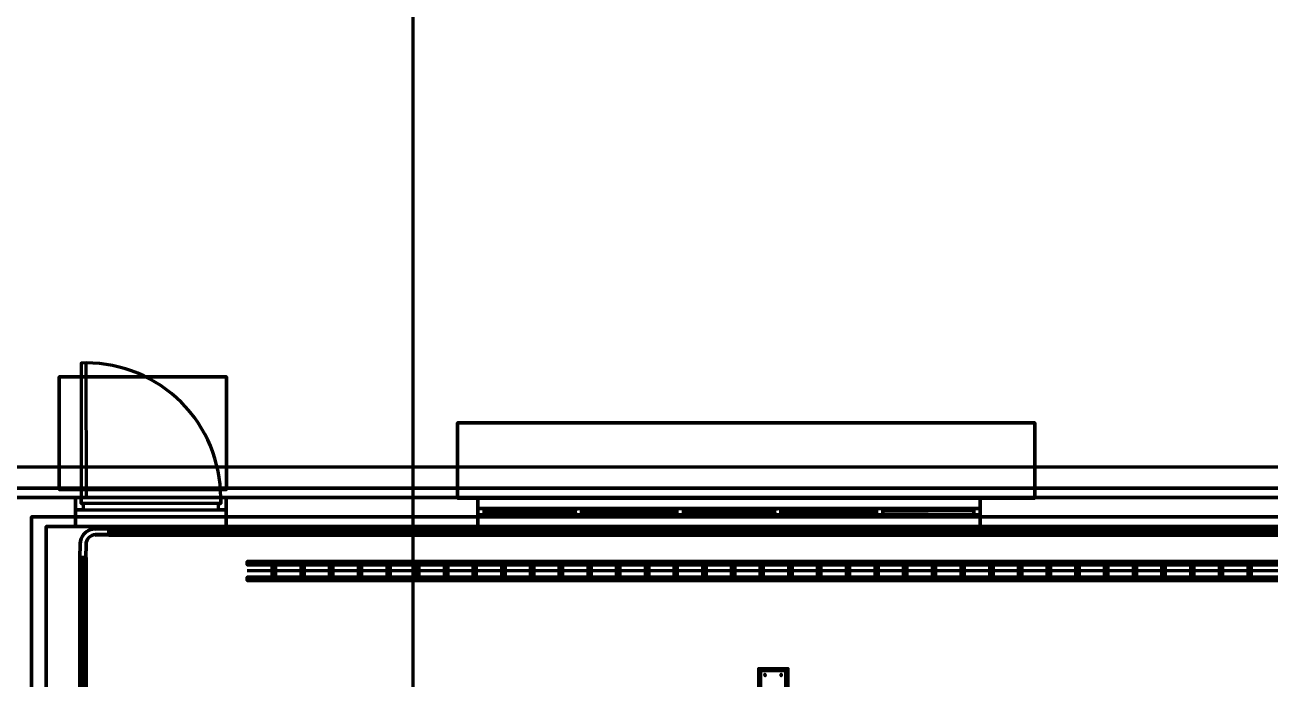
# Model space of a CAD drawing. Extents: x 0 to 1153, y 0 to 816.
# Drawn here: x 232.6 to 296.7, y 623.7 to 657.4 of the extents above; entities that cross this region are included whole.
import ezdxf

# ---------------------------------------------------------------- set-up
doc = ezdxf.new("R2010")
doc.units = 0
doc.header["$MEASUREMENT"] = 0
for name, color, linetype in [('Arch', 7, 'Continuous'), ('Hatch', 7, 'Continuous'), ('HVAC', 7, 'Continuous')]:
    doc.layers.add(name, color=color, linetype=linetype)

msp = doc.modelspace()

# ---------------------------------------------------------------- linework, layer by layer
at = {"layer": 'Arch', "color": 11, "linetype": 'Continuous', "lineweight": 211}
for p, q in [((252.582, 361.77), (252.582, 717.391)), ((917.988, 634.651), (110.871, 634.651))]:
    msp.add_line(p, q, dxfattribs=at)
msp.add_lwpolyline([(242.665, 633.1), (242.665, 632.777), (242.665, 633.1), (235.469, 633.095), (235.469, 632.777), (235.585, 632.777), (235.585, 632.449), (242.549, 632.449), (242.549, 632.777), (242.665, 632.777), (235.469, 632.777), (235.469, 633.095), (235.744, 633.095), (235.738, 640.027), (235.469, 640.016), (235.469, 633.095), (235.183, 633.095), (235.183, 631.603), (242.951, 631.603), (235.183, 631.603), (235.183, 633.095), (242.951, 633.095), (235.183, 633.095), (242.951, 633.095), (242.951, 632.449), (242.951, 633.095), (242.665, 633.095, 0.414216), (235.738, 640.027)], format="xyb", dxfattribs=at)
for points in [[(234.347, 639.318), (242.972, 639.318), (242.972, 633.497), (234.347, 633.497), (242.972, 633.497), (242.972, 639.318), (234.347, 639.318), (234.347, 633.497)], [(254.857, 636.937), (284.607, 636.937), (284.607, 633.053), (254.857, 633.053), (284.607, 633.053), (284.607, 636.937), (254.857, 636.937), (254.857, 633.053)], [(233.669, 633.095), (461.116, 633.095), (233.669, 633.095), (232.177, 633.095)], [(235.183, 633.095), (235.183, 632.449), (235.183, 632.449)], [(281.781, 631.603), (281.781, 633.095), (255.916, 633.095), (281.781, 633.095), (281.781, 631.603), (255.916, 631.603)], [(242.549, 632.449), (242.549, 632.777), (235.585, 632.777), (235.585, 632.777), (235.585, 632.449), (235.183, 632.449), (242.951, 632.449)], [(281.781, 632.206), (255.916, 632.206), (281.781, 632.206), (281.781, 632.523), (255.916, 632.523), (255.916, 632.206), (255.916, 632.523), (281.781, 632.523)], [(281.464, 632.206), (281.464, 632.523), (256.233, 632.523), (256.233, 632.206)], [(260.921, 632.439), (256.233, 632.439), (260.921, 632.439), (256.233, 632.439), (260.921, 632.439), (256.233, 632.439), (260.921, 632.439), (256.233, 632.439), (260.921, 632.439), (256.233, 632.439), (260.921, 632.439), (256.233, 632.439), (260.921, 632.439), (256.233, 632.439), (260.921, 632.439), (256.233, 632.439), (260.921, 632.439), (256.233, 632.439), (260.921, 632.439), (256.233, 632.439), (260.921, 632.439), (256.233, 632.439), (260.921, 632.439), (256.233, 632.439), (260.921, 632.439), (256.233, 632.439), (260.921, 632.439), (256.233, 632.439)], [(261.504, 632.407), (265.917, 632.407), (261.504, 632.407), (261.504, 632.492), (265.917, 632.492), (265.917, 632.407), (265.917, 632.492), (261.504, 632.492)], [(266.499, 632.523), (266.499, 632.206), (266.499, 632.206), (266.181, 632.206), (266.181, 632.206), (266.181, 632.523), (266.499, 632.523), (266.499, 632.523), (266.499, 632.206), (266.181, 632.206), (266.181, 632.523)], [(271.187, 632.439), (266.499, 632.439), (271.187, 632.439), (266.499, 632.439), (271.187, 632.439), (266.499, 632.439), (271.187, 632.439), (266.499, 632.439), (271.187, 632.439), (266.499, 632.439), (271.187, 632.439), (266.499, 632.439), (271.187, 632.439), (266.499, 632.439), (271.187, 632.439), (266.499, 632.439), (271.187, 632.439), (266.499, 632.439), (271.187, 632.439), (266.499, 632.439), (271.187, 632.439), (266.499, 632.439), (271.187, 632.439), (266.499, 632.439), (271.187, 632.439), (266.499, 632.439), (271.187, 632.439), (266.499, 632.439)], [(276.193, 632.492), (271.769, 632.492), (276.193, 632.492), (276.193, 632.407), (271.769, 632.407), (271.769, 632.492), (271.769, 632.407), (276.193, 632.407)], [(276.775, 632.523), (276.775, 632.206), (276.775, 632.206), (276.447, 632.206), (276.447, 632.206), (276.447, 632.523), (276.775, 632.523), (276.775, 632.523), (276.775, 632.206), (276.447, 632.206), (276.447, 632.523)], [(281.464, 632.439), (276.775, 632.439), (281.464, 632.439), (276.775, 632.439), (281.464, 632.439), (276.775, 632.439), (281.464, 632.439), (276.775, 632.439), (281.464, 632.439), (276.775, 632.439), (281.464, 632.439), (276.775, 632.439), (281.464, 632.439), (276.775, 632.439), (281.464, 632.439), (276.775, 632.439), (281.464, 632.439), (276.775, 632.439), (281.464, 632.439), (276.775, 632.439), (281.464, 632.439), (276.775, 632.439), (281.464, 632.439), (276.775, 632.439), (281.464, 632.439), (276.775, 632.439), (281.464, 632.439), (276.775, 632.439)], [(261.408, 632.333), (266.023, 632.333), (266.023, 632.333), (266.023, 632.407), (266.023, 632.407), (261.408, 632.407), (261.408, 632.333), (261.408, 632.333), (261.408, 632.407), (266.023, 632.407), (266.023, 632.333), (261.408, 632.333), (266.023, 632.333), (261.408, 632.333), (261.408, 632.407), (266.023, 632.407), (266.023, 632.333), (266.023, 632.407), (261.408, 632.407)], [(261.504, 632.238), (265.917, 632.238), (261.504, 632.238), (261.504, 632.333), (265.917, 632.333), (265.917, 632.238), (265.917, 632.333), (261.504, 632.333)], [(271.674, 632.333), (276.288, 632.333), (276.288, 632.333), (276.288, 632.407), (271.674, 632.407), (271.674, 632.407), (271.674, 632.333), (271.674, 632.333), (271.674, 632.407), (276.288, 632.407), (276.288, 632.333), (271.674, 632.333), (276.288, 632.333), (276.288, 632.407), (271.674, 632.407), (271.674, 632.333), (271.674, 632.407), (276.288, 632.407), (276.288, 632.333)], [(271.769, 632.238), (276.193, 632.238), (276.193, 632.333), (271.769, 632.333), (271.769, 632.238), (271.769, 632.333), (276.193, 632.333), (276.193, 632.238)], [(233.669, 631.603), (461.116, 631.603), (233.669, 631.603), (233.669, 579.744)]]:
    msp.add_lwpolyline(points, close=True, dxfattribs=at)
for points in [[(232.177, 578.961), (461.116, 578.961), (462.608, 578.961), (494.834, 578.961), (462.608, 578.961), (462.608, 632.09), (462.608, 633.571), (231.436, 633.571), (462.608, 633.571), (462.608, 632.09), (462.608, 578.961), (462.608, 633.095), (462.608, 578.961), (461.116, 578.961), (461.116, 632.09), (232.918, 632.09), (461.116, 632.09), (461.116, 578.961), (461.116, 631.603), (461.116, 578.961), (233.669, 578.961), (233.669, 579.744), (233.669, 578.961), (232.177, 578.961)], [(242.951, 633.095), (242.951, 631.603), (242.951, 633.095)], [(255.916, 633.095), (255.916, 631.603), (255.916, 633.095)], [(260.921, 632.259), (260.921, 632.492), (260.921, 632.259), (256.233, 632.259), (256.233, 632.206), (281.464, 632.206), (281.464, 632.492), (281.464, 632.217), (276.775, 632.259), (276.775, 632.492), (276.775, 632.259), (276.775, 632.492), (276.775, 632.259), (281.464, 632.217), (281.464, 632.492), (281.464, 632.217), (281.464, 632.492), (281.464, 632.217), (276.775, 632.259), (276.775, 632.492), (276.775, 632.259), (276.775, 632.492), (276.775, 632.259), (281.464, 632.217), (281.464, 632.492), (281.464, 632.217), (281.464, 632.492), (281.464, 632.217), (276.775, 632.259), (276.775, 632.492), (276.775, 632.259), (276.775, 632.492), (276.775, 632.259), (281.464, 632.217), (281.464, 632.492), (281.464, 632.217), (281.464, 632.492), (281.464, 632.217), (276.775, 632.259), (276.775, 632.492), (276.775, 632.259), (276.775, 632.492), (276.775, 632.259), (281.464, 632.217), (281.464, 632.492), (281.464, 632.217), (281.464, 632.492), (281.464, 632.217), (276.775, 632.259), (276.775, 632.492), (276.775, 632.259), (276.775, 632.492), (276.775, 632.259), (281.464, 632.217), (281.464, 632.492), (281.464, 632.217), (281.464, 632.492), (281.464, 632.217), (276.775, 632.259), (276.775, 632.492), (276.775, 632.259), (276.775, 632.492), (276.775, 632.259), (281.464, 632.217), (281.464, 632.492), (281.464, 632.217), (281.464, 632.492), (281.464, 632.217), (276.775, 632.259), (276.775, 632.492), (276.775, 632.259), (276.775, 632.492), (276.775, 632.259), (281.464, 632.217), (281.464, 632.492), (281.464, 632.217), (281.464, 632.492), (281.464, 632.217), (276.775, 632.259), (276.775, 632.492), (276.775, 632.259), (276.775, 632.492), (276.775, 632.259), (281.464, 632.217), (281.464, 632.492), (281.464, 632.217), (281.464, 632.492), (281.464, 632.217), (276.775, 632.259), (276.775, 632.492), (276.775, 632.259), (276.775, 632.492), (276.775, 632.259), (281.464, 632.217), (281.464, 632.492), (281.464, 632.217), (281.464, 632.492), (281.464, 632.217), (276.775, 632.259), (276.775, 632.492), (276.775, 632.259), (276.775, 632.492), (276.775, 632.259), (281.464, 632.217), (281.464, 632.492), (281.464, 632.217), (281.464, 632.492), (281.464, 632.217), (276.775, 632.259), (276.775, 632.492), (276.775, 632.259), (276.775, 632.492), (276.775, 632.259), (281.464, 632.217), (281.464, 632.492), (281.464, 632.217), (281.464, 632.492), (281.464, 632.217), (276.775, 632.259), (276.775, 632.492), (276.775, 632.259), (276.775, 632.492), (276.775, 632.259), (281.464, 632.217), (281.464, 632.492), (281.464, 632.217), (281.464, 632.492), (281.464, 632.217), (276.775, 632.259), (276.775, 632.492), (276.775, 632.259), (276.775, 632.492), (276.775, 632.259), (281.464, 632.217), (281.464, 632.492), (281.464, 632.217), (281.464, 632.492), (281.464, 632.217), (276.775, 632.259), (276.775, 632.492), (276.775, 632.259), (276.775, 632.492), (276.775, 632.259), (281.464, 632.217), (281.464, 632.492), (281.464, 632.217), (276.775, 632.217), (281.464, 632.217), (276.775, 632.217), (281.464, 632.217), (276.775, 632.217), (281.464, 632.217), (276.775, 632.217), (281.464, 632.217), (276.775, 632.217), (281.464, 632.217), (276.775, 632.217), (281.464, 632.217), (276.775, 632.217), (281.464, 632.217), (276.775, 632.217), (281.464, 632.217), (276.775, 632.217), (281.464, 632.217), (276.775, 632.217), (281.464, 632.217), (276.775, 632.217), (281.464, 632.217), (276.775, 632.217), (281.464, 632.217), (276.775, 632.217), (281.464, 632.217), (276.775, 632.217), (281.464, 632.217), (281.464, 632.492), (276.775, 632.492), (281.464, 632.492), (276.775, 632.492), (281.464, 632.492), (276.775, 632.492), (281.464, 632.492), (276.775, 632.492), (281.464, 632.492), (276.775, 632.492), (281.464, 632.492), (276.775, 632.492), (281.464, 632.492), (276.775, 632.492), (281.464, 632.492), (276.775, 632.492), (281.464, 632.492), (276.775, 632.492), (281.464, 632.492), (276.775, 632.492), (281.464, 632.492), (276.775, 632.492), (281.464, 632.492), (276.775, 632.492), (281.464, 632.492), (276.775, 632.492), (281.464, 632.492), (276.775, 632.492), (281.464, 632.523), (256.233, 632.492), (256.233, 632.259), (256.233, 632.492), (256.233, 632.259), (260.921, 632.259), (260.921, 632.492), (260.921, 632.259), (260.921, 632.492), (260.921, 632.259), (256.233, 632.259), (256.233, 632.492), (256.233, 632.259), (256.233, 632.492), (256.233, 632.259), (260.921, 632.259), (260.921, 632.492), (260.921, 632.259), (260.921, 632.492), (260.921, 632.259), (256.233, 632.259), (256.233, 632.492), (256.233, 632.259), (256.233, 632.492), (256.233, 632.259), (260.921, 632.259), (260.921, 632.492), (260.921, 632.259), (260.921, 632.492), (260.921, 632.259), (256.233, 632.259), (256.233, 632.492), (256.233, 632.259), (256.233, 632.492), (256.233, 632.259), (260.921, 632.259), (260.921, 632.492), (260.921, 632.259), (260.921, 632.492), (260.921, 632.259), (256.233, 632.259), (256.233, 632.492), (256.233, 632.259), (256.233, 632.492), (256.233, 632.259), (260.921, 632.259), (260.921, 632.492), (260.921, 632.259), (260.921, 632.492), (260.921, 632.259), (256.233, 632.259), (256.233, 632.492), (256.233, 632.259), (256.233, 632.492), (256.233, 632.259), (260.921, 632.259), (260.921, 632.492), (260.921, 632.259), (260.921, 632.492), (260.921, 632.259), (256.233, 632.259), (256.233, 632.492), (256.233, 632.259), (256.233, 632.492), (256.233, 632.259), (260.921, 632.259), (260.921, 632.492), (260.921, 632.259), (260.921, 632.492), (260.921, 632.259), (256.233, 632.259), (256.233, 632.492), (256.233, 632.259), (256.233, 632.492), (256.233, 632.259), (260.921, 632.259), (260.921, 632.492), (260.921, 632.259), (260.921, 632.492), (260.921, 632.259), (256.233, 632.259), (256.233, 632.492), (256.233, 632.259), (256.233, 632.492), (256.233, 632.259), (260.921, 632.259), (260.921, 632.492), (260.921, 632.259), (260.921, 632.492), (260.921, 632.259), (256.233, 632.259), (256.233, 632.492), (256.233, 632.259), (256.233, 632.492), (256.233, 632.259), (260.921, 632.259), (260.921, 632.492), (260.921, 632.259), (260.921, 632.492), (260.921, 632.259), (256.233, 632.259), (256.233, 632.492), (256.233, 632.259), (256.233, 632.492), (256.233, 632.259), (260.921, 632.259), (260.921, 632.492), (260.921, 632.259), (260.921, 632.492), (260.921, 632.259), (256.233, 632.259), (256.233, 632.492), (256.233, 632.259), (256.233, 632.492), (256.233, 632.259), (260.921, 632.259), (260.921, 632.492), (260.921, 632.259), (260.921, 632.492), (260.921, 632.259), (256.233, 632.259), (256.233, 632.492), (256.233, 632.259), (256.233, 632.492), (256.233, 632.259), (260.921, 632.259), (260.921, 632.492), (260.921, 632.259), (260.921, 632.492), (260.921, 632.259), (256.233, 632.259), (256.233, 632.492), (256.233, 632.259), (256.233, 632.492), (256.233, 632.206), (256.233, 632.492), (256.233, 632.259), (260.921, 632.259), (260.921, 632.492), (256.233, 632.492), (260.921, 632.492), (256.233, 632.492), (260.921, 632.492), (256.233, 632.492), (260.921, 632.492), (256.233, 632.492), (260.921, 632.492), (256.233, 632.492), (260.921, 632.492), (256.233, 632.492), (260.921, 632.492), (256.233, 632.492), (260.921, 632.492), (256.233, 632.492), (260.921, 632.492), (256.233, 632.492), (260.921, 632.492), (256.233, 632.492), (260.921, 632.492), (256.233, 632.492), (260.921, 632.492), (256.233, 632.492), (260.921, 632.492), (256.233, 632.492), (260.921, 632.492), (256.233, 632.492), (260.921, 632.492), (260.921, 632.259), (256.233, 632.217), (260.921, 632.259), (256.233, 632.217), (260.921, 632.259), (256.233, 632.217), (260.921, 632.259), (256.233, 632.217), (260.921, 632.259), (256.233, 632.217), (260.921, 632.259), (256.233, 632.217), (260.921, 632.259), (256.233, 632.217), (260.921, 632.259), (256.233, 632.217), (260.921, 632.259), (256.233, 632.217), (260.921, 632.259), (256.233, 632.217), (260.921, 632.259), (256.233, 632.217), (260.921, 632.259), (256.233, 632.217), (260.921, 632.259), (256.233, 632.217), (260.921, 632.259), (256.233, 632.217), (260.921, 632.259), (261.25, 632.206), (266.181, 632.238), (266.181, 632.492), (261.25, 632.492), (261.25, 632.206), (266.181, 632.238), (266.181, 632.492), (261.25, 632.492), (261.25, 632.206), (261.25, 632.523), (260.921, 632.492), (260.921, 632.206), (260.921, 632.492), (261.25, 632.523), (261.25, 632.206), (260.921, 632.206)], [(271.187, 632.259), (271.187, 632.492), (271.187, 632.259), (266.499, 632.259), (266.499, 632.492), (266.499, 632.259), (266.499, 632.492), (271.187, 632.492), (271.187, 632.259), (271.187, 632.492), (266.499, 632.492), (266.499, 632.259), (271.187, 632.259), (271.187, 632.492), (271.187, 632.259), (266.499, 632.259), (266.499, 632.492), (266.499, 632.259), (266.499, 632.492), (271.187, 632.492), (271.187, 632.259), (271.187, 632.492), (266.499, 632.492), (266.499, 632.259), (271.187, 632.259), (271.187, 632.492), (271.187, 632.259), (266.499, 632.259), (266.499, 632.492), (266.499, 632.259), (266.499, 632.492), (271.187, 632.492), (271.187, 632.259), (271.187, 632.492), (266.499, 632.492), (266.499, 632.259), (271.187, 632.259), (271.187, 632.492), (271.187, 632.259), (266.499, 632.259), (266.499, 632.492), (266.499, 632.259), (266.499, 632.492), (271.187, 632.492), (271.187, 632.259), (271.187, 632.492), (266.499, 632.492), (266.499, 632.259), (271.187, 632.259), (271.187, 632.492), (271.187, 632.259), (266.499, 632.259), (266.499, 632.492), (266.499, 632.259), (266.499, 632.492), (271.187, 632.492), (271.187, 632.259), (271.187, 632.492), (266.499, 632.492), (266.499, 632.259), (271.187, 632.259), (271.187, 632.492), (271.187, 632.259), (266.499, 632.259), (266.499, 632.492), (266.499, 632.259), (266.499, 632.492), (271.187, 632.492), (271.187, 632.259), (271.187, 632.492), (266.499, 632.492), (266.499, 632.259), (271.187, 632.259), (271.187, 632.492), (271.187, 632.259), (266.499, 632.259), (266.499, 632.492), (266.499, 632.259), (266.499, 632.492), (271.187, 632.492), (271.187, 632.259), (271.187, 632.492), (266.499, 632.492), (266.499, 632.259), (271.187, 632.259), (271.187, 632.492), (271.187, 632.259), (266.499, 632.259), (266.499, 632.492), (266.499, 632.259), (266.499, 632.492), (271.187, 632.492), (271.187, 632.259), (271.187, 632.492), (266.499, 632.492), (266.499, 632.259), (271.187, 632.259), (271.187, 632.492), (271.187, 632.259), (266.499, 632.259), (266.499, 632.492), (266.499, 632.259), (266.499, 632.492), (271.187, 632.492), (271.187, 632.259), (271.187, 632.492), (266.499, 632.492), (266.499, 632.259), (271.187, 632.259), (271.187, 632.492), (271.187, 632.259), (266.499, 632.259), (266.499, 632.492), (266.499, 632.259), (266.499, 632.492), (271.187, 632.492), (271.187, 632.259), (271.187, 632.492), (266.499, 632.492), (266.499, 632.259), (271.187, 632.259), (271.187, 632.492), (271.187, 632.259), (266.499, 632.259), (266.499, 632.492), (266.499, 632.259), (266.499, 632.492), (271.187, 632.492), (271.187, 632.259), (271.187, 632.492), (266.499, 632.492), (266.499, 632.259), (271.187, 632.259), (271.187, 632.492), (271.187, 632.259), (266.499, 632.259), (266.499, 632.492), (266.499, 632.259), (266.499, 632.492), (271.187, 632.492), (271.187, 632.259), (271.187, 632.492), (266.499, 632.492), (266.499, 632.259), (271.187, 632.259), (271.187, 632.492), (271.187, 632.259), (266.499, 632.259), (266.499, 632.492), (266.499, 632.259), (266.499, 632.492), (271.187, 632.492), (271.187, 632.259), (271.187, 632.492), (266.499, 632.492), (266.499, 632.259), (271.187, 632.259), (271.187, 632.492), (271.187, 632.259), (266.499, 632.259), (266.499, 632.492), (266.499, 632.259), (266.499, 632.492), (271.187, 632.492), (271.187, 632.259), (271.187, 632.492), (266.499, 632.492), (266.499, 632.259), (271.187, 632.259), (266.499, 632.217), (271.187, 632.259), (266.499, 632.217), (271.187, 632.259), (266.499, 632.217), (271.187, 632.259), (266.499, 632.217), (271.187, 632.259), (266.499, 632.217), (271.187, 632.259), (266.499, 632.217), (271.187, 632.259), (266.499, 632.217), (271.187, 632.259), (266.499, 632.217), (271.187, 632.259), (266.499, 632.217), (271.187, 632.259), (266.499, 632.217), (271.187, 632.259), (266.499, 632.217), (271.187, 632.259), (266.499, 632.217), (271.187, 632.259), (266.499, 632.217), (271.187, 632.259), (266.499, 632.217), (271.187, 632.259), (271.515, 632.206), (271.515, 632.492), (276.447, 632.492), (271.515, 632.492), (271.515, 632.206), (276.447, 632.238), (276.447, 632.492), (276.447, 632.238), (271.515, 632.206), (271.515, 632.523), (271.187, 632.492), (271.187, 632.206), (271.187, 632.492), (271.515, 632.523), (271.515, 632.206), (271.187, 632.206)], [(232.918, 579.744), (232.918, 632.09), (232.918, 579.744)]]:
    msp.add_lwpolyline(points, dxfattribs=at)
for p in [(235.183, 632.449), (235.585, 632.777), (260.921, 632.523), (266.499, 632.523), (271.187, 632.523), (276.775, 632.523), (260.921, 632.206), (261.25, 632.206), (261.408, 632.333), (266.023, 632.407), (266.023, 632.333), (266.181, 632.206), (266.499, 632.206), (271.187, 632.206), (271.515, 632.206), (271.674, 632.407), (271.674, 632.333), (276.288, 632.333), (276.447, 632.206), (276.775, 632.206)]:
    msp.add_point(p, dxfattribs=at)
at = {"layer": 'Hatch', "color": 5, "linetype": 'Continuous', "lineweight": 211}
msp.add_line((340.021, 629.306), (244.02, 629.306), dxfattribs=at)
for points in [[(235.426, 630.671), (235.416, 629.994), (235.426, 630.677, -0.414232), (236.215, 631.486, 0.41421), (235.426, 630.671), (235.416, 629.994), (235.426, 630.677, -0.414232), (236.215, 631.486, 0.41421), (235.426, 630.671), (235.416, 629.994), (235.426, 630.677, -0.414232), (236.215, 631.486, 0.41421), (235.426, 630.671), (235.416, 629.994), (235.426, 630.677, -0.414232), (236.215, 631.486, 0.41421)], [(235.733, 630.671), (235.723, 629.994), (235.733, 630.677, -0.414238), (236.215, 631.179, 0.414203), (235.733, 630.671), (235.723, 629.994), (235.733, 630.677, -0.414238), (236.215, 631.179, 0.414203), (235.733, 630.671), (235.723, 629.994), (235.733, 630.677, -0.414238), (236.215, 631.179, 0.414203), (235.733, 630.671), (235.723, 629.994), (235.733, 630.677, -0.414238), (236.215, 631.179, 0.414203)]]:
    msp.add_lwpolyline(points, format="xyb", close=True, dxfattribs=at)
for points in [[(345.493, 631.158), (236.897, 631.158), (236.897, 631.465), (236.22, 631.465), (236.897, 631.486), (236.22, 631.486), (236.897, 631.486), (236.897, 631.158), (236.22, 631.158), (236.897, 631.179), (236.22, 631.179), (236.897, 631.158), (236.897, 631.486), (385.128, 631.486), (236.897, 631.465), (385.128, 631.465), (236.897, 631.486), (236.897, 631.179), (385.128, 631.179), (236.897, 631.158), (385.128, 631.158)], [(385.128, 631.158), (236.897, 631.158), (236.897, 631.465), (236.22, 631.465), (236.897, 631.486), (236.22, 631.486), (236.897, 631.486), (236.897, 631.158), (236.22, 631.158), (236.897, 631.179), (236.22, 631.179), (236.897, 631.158), (236.897, 631.486), (236.897, 631.179), (345.493, 631.179), (236.897, 631.158), (345.493, 631.158)], [(345.493, 631.317), (236.897, 631.317), (385.128, 631.317), (374.428, 631.317)], [(235.416, 604.118), (235.416, 629.994), (235.426, 604.118), (235.416, 629.994), (235.733, 629.994), (235.416, 629.994), (235.723, 629.994), (235.723, 601.789), (235.733, 629.994), (235.733, 601.789), (235.733, 629.994), (235.416, 629.994), (235.416, 601.789), (235.426, 629.994), (235.416, 601.789)], [(235.426, 601.789), (235.416, 629.994), (235.733, 629.994), (235.426, 629.994), (235.416, 604.118)], [(235.733, 629.994), (235.416, 629.994), (235.733, 629.994)], [(235.574, 604.118), (235.574, 629.994), (235.574, 601.789)], [(235.723, 604.118), (235.723, 629.994), (235.733, 604.118), (235.733, 629.994), (235.733, 604.118)], [(340.021, 629.624), (244.02, 629.624), (340.021, 629.624)], [(245.322, 629.624), (245.322, 628.989), (245.322, 629.624)], [(246.803, 629.624), (246.803, 628.989), (246.803, 629.624)], [(248.274, 629.624), (248.274, 628.989), (248.274, 629.624)], [(249.756, 629.624), (249.756, 628.989), (249.756, 629.624)], [(251.238, 629.624), (251.238, 628.989), (251.238, 629.624)], [(252.719, 629.624), (252.719, 628.989), (252.719, 629.624)], [(254.191, 629.624), (254.191, 628.989), (254.191, 629.624)], [(255.672, 629.624), (255.672, 628.989), (255.672, 629.624)], [(257.154, 629.624), (257.154, 628.989), (257.154, 629.624)], [(258.625, 629.624), (258.625, 628.989), (258.625, 629.624)], [(260.107, 629.624), (260.107, 628.989), (260.107, 629.624)], [(261.588, 629.624), (261.588, 628.989), (261.588, 629.624)], [(263.059, 629.624), (263.059, 628.989), (263.059, 629.624)], [(264.541, 629.624), (264.541, 628.989), (264.541, 629.624)], [(266.023, 629.624), (266.023, 628.989), (266.023, 629.624)], [(267.494, 629.624), (267.494, 628.989), (267.494, 629.624)], [(268.975, 629.624), (268.975, 628.989), (268.975, 629.624)], [(270.457, 629.624), (270.457, 628.989), (270.457, 629.624)], [(271.928, 629.624), (271.928, 628.989), (271.928, 629.624)], [(273.41, 629.624), (273.41, 628.989), (273.41, 629.624)], [(274.892, 629.624), (274.892, 628.989), (274.892, 629.624)], [(276.373, 629.624), (276.373, 628.989), (276.373, 629.624)], [(277.844, 629.624), (277.844, 628.989), (277.844, 629.624)], [(279.326, 629.624), (279.326, 628.989), (279.326, 629.624)], [(280.808, 629.624), (280.808, 628.989), (280.808, 629.624)], [(282.279, 629.624), (282.279, 628.989), (282.279, 629.624)], [(283.76, 629.624), (283.76, 628.989), (283.76, 629.624)], [(285.242, 629.624), (285.242, 628.989), (285.242, 629.624)], [(286.713, 629.624), (286.713, 628.989), (286.713, 629.624)], [(288.195, 629.624), (288.195, 628.989), (288.195, 629.624)], [(289.676, 629.624), (289.676, 628.989), (289.676, 629.624)], [(291.148, 629.624), (291.148, 628.989), (291.148, 629.624)], [(292.629, 629.624), (292.629, 628.989), (292.629, 629.624)], [(294.111, 629.624), (294.111, 628.989), (294.111, 629.624)], [(295.592, 629.624), (295.592, 628.989), (295.592, 629.624)], [(340.021, 628.989), (244.02, 628.989), (340.021, 628.989)]]:
    msp.add_lwpolyline(points, dxfattribs=at)
for points in [[(236.897, 631.486), (345.493, 631.486), (236.897, 631.465), (345.493, 631.465)], [(340.021, 629.793), (244.02, 629.793), (244.02, 629.624), (244.02, 629.793), (340.021, 629.793), (340.021, 629.624), (340.021, 629.793)], [(245.491, 629.624), (245.491, 628.989), (245.322, 628.989), (245.491, 628.989), (245.491, 629.624), (245.322, 629.624)], [(246.962, 629.624), (246.962, 628.989), (246.803, 628.989), (246.962, 628.989), (246.962, 629.624), (246.803, 629.624)], [(248.444, 629.624), (248.444, 628.989), (248.274, 628.989), (248.444, 628.989), (248.444, 629.624), (248.274, 629.624)], [(249.925, 629.624), (249.925, 628.989), (249.756, 628.989), (249.925, 628.989), (249.925, 629.624), (249.756, 629.624)], [(251.396, 629.624), (251.396, 628.989), (251.238, 628.989), (251.396, 628.989), (251.396, 629.624), (251.238, 629.624)], [(252.878, 629.624), (252.878, 628.989), (252.719, 628.989), (252.878, 628.989), (252.878, 629.624), (252.719, 629.624)], [(254.36, 629.624), (254.36, 628.989), (254.191, 628.989), (254.36, 628.989), (254.36, 629.624), (254.191, 629.624)], [(255.831, 629.624), (255.831, 628.989), (255.672, 628.989), (255.831, 628.989), (255.831, 629.624), (255.672, 629.624)], [(257.313, 629.624), (257.313, 628.989), (257.154, 628.989), (257.313, 628.989), (257.313, 629.624), (257.154, 629.624)], [(258.794, 629.624), (258.794, 628.989), (258.625, 628.989), (258.794, 628.989), (258.794, 629.624), (258.625, 629.624)], [(260.265, 629.624), (260.265, 628.989), (260.107, 628.989), (260.265, 628.989), (260.265, 629.624), (260.107, 629.624)], [(261.747, 629.624), (261.747, 628.989), (261.588, 628.989), (261.747, 628.989), (261.747, 629.624), (261.588, 629.624)], [(263.229, 629.624), (263.229, 628.989), (263.059, 628.989), (263.229, 628.989), (263.229, 629.624), (263.059, 629.624)], [(264.71, 629.624), (264.71, 628.989), (264.541, 628.989), (264.71, 628.989), (264.71, 629.624), (264.541, 629.624)], [(266.181, 629.624), (266.181, 628.989), (266.023, 628.989), (266.181, 628.989), (266.181, 629.624), (266.023, 629.624)], [(267.663, 629.624), (267.663, 628.989), (267.494, 628.989), (267.663, 628.989), (267.663, 629.624), (267.494, 629.624)], [(269.145, 629.624), (269.145, 628.989), (268.975, 628.989), (269.145, 628.989), (269.145, 629.624), (268.975, 629.624)], [(270.616, 629.624), (270.616, 628.989), (270.457, 628.989), (270.616, 628.989), (270.616, 629.624), (270.457, 629.624)], [(272.098, 629.624), (272.098, 628.989), (271.928, 628.989), (272.098, 628.989), (272.098, 629.624), (271.928, 629.624)], [(273.579, 629.624), (273.579, 628.989), (273.41, 628.989), (273.579, 628.989), (273.579, 629.624), (273.41, 629.624)], [(275.05, 629.624), (275.05, 628.989), (274.892, 628.989), (275.05, 628.989), (275.05, 629.624), (274.892, 629.624)], [(276.532, 629.624), (276.532, 628.989), (276.373, 628.989), (276.532, 628.989), (276.532, 629.624), (276.373, 629.624)], [(278.014, 629.624), (278.014, 628.989), (277.844, 628.989), (278.014, 628.989), (278.014, 629.624), (277.844, 629.624)], [(279.485, 629.624), (279.485, 628.989), (279.326, 628.989), (279.485, 628.989), (279.485, 629.624), (279.326, 629.624)], [(280.966, 629.624), (280.966, 628.989), (280.808, 628.989), (280.966, 628.989), (280.966, 629.624), (280.808, 629.624)], [(282.448, 629.624), (282.448, 628.989), (282.279, 628.989), (282.448, 628.989), (282.448, 629.624), (282.279, 629.624)], [(283.93, 629.624), (283.93, 628.989), (283.76, 628.989), (283.93, 628.989), (283.93, 629.624), (283.76, 629.624)], [(285.401, 629.624), (285.401, 628.989), (285.242, 628.989), (285.401, 628.989), (285.401, 629.624), (285.242, 629.624)], [(286.882, 629.624), (286.882, 628.989), (286.713, 628.989), (286.882, 628.989), (286.882, 629.624), (286.713, 629.624)], [(288.364, 629.624), (288.364, 628.989), (288.195, 628.989), (288.364, 628.989), (288.364, 629.624), (288.195, 629.624)], [(289.835, 629.624), (289.835, 628.989), (289.676, 628.989), (289.835, 628.989), (289.835, 629.624), (289.676, 629.624)], [(291.317, 629.624), (291.317, 628.989), (291.148, 628.989), (291.317, 628.989), (291.317, 629.624), (291.148, 629.624)], [(292.799, 629.624), (292.799, 628.989), (292.629, 628.989), (292.799, 628.989), (292.799, 629.624), (292.629, 629.624)], [(294.27, 629.624), (294.27, 628.989), (294.111, 628.989), (294.27, 628.989), (294.27, 629.624), (294.111, 629.624)], [(295.751, 629.624), (295.751, 628.989), (295.592, 628.989), (295.751, 628.989), (295.751, 629.624), (295.592, 629.624)], [(340.021, 628.819), (244.02, 628.819), (244.02, 628.989), (244.02, 628.819), (340.021, 628.819), (340.021, 628.989), (340.021, 628.819), (340.021, 628.841)]]:
    msp.add_lwpolyline(points, close=True, dxfattribs=at)
at = {"layer": 'HVAC', "color": 6, "linetype": 'Continuous', "lineweight": 211}
for points in [[(271.875, 622.776), (270.383, 622.776), (270.383, 624.268), (271.875, 624.268), (271.875, 622.776), (271.875, 624.268), (270.383, 624.268), (270.383, 622.776)], [(270.478, 624.173), (271.78, 624.173), (271.78, 622.871), (270.478, 622.871), (270.478, 624.173), (270.478, 622.871), (271.78, 622.871), (271.78, 624.173)]]:
    msp.add_lwpolyline(points, close=True, dxfattribs=at)
for points in [[(270.383, 624.268), (270.383, 624.268), (270.383, 624.268)], [(271.78, 624.173), (271.78, 624.173), (271.78, 624.173)], [(271.875, 624.268), (271.875, 624.268), (271.875, 624.268)], [(270.706, 623.909), (270.694, 623.981), (270.706, 623.909), (270.694, 623.981), (270.706, 623.909), (270.694, 623.981), (270.694, 623.981)], [(271.542, 623.909), (271.53, 623.981), (271.542, 623.909), (271.53, 623.981), (271.542, 623.909), (271.53, 623.981), (271.53, 623.981)]]:
    msp.add_lwpolyline(points, dxfattribs=at)
for p in [(270.383, 624.268), (270.478, 624.173), (271.78, 624.173), (271.875, 624.268)]:
    msp.add_point(p, dxfattribs=at)

doc.saveas('drawing.dxf')
